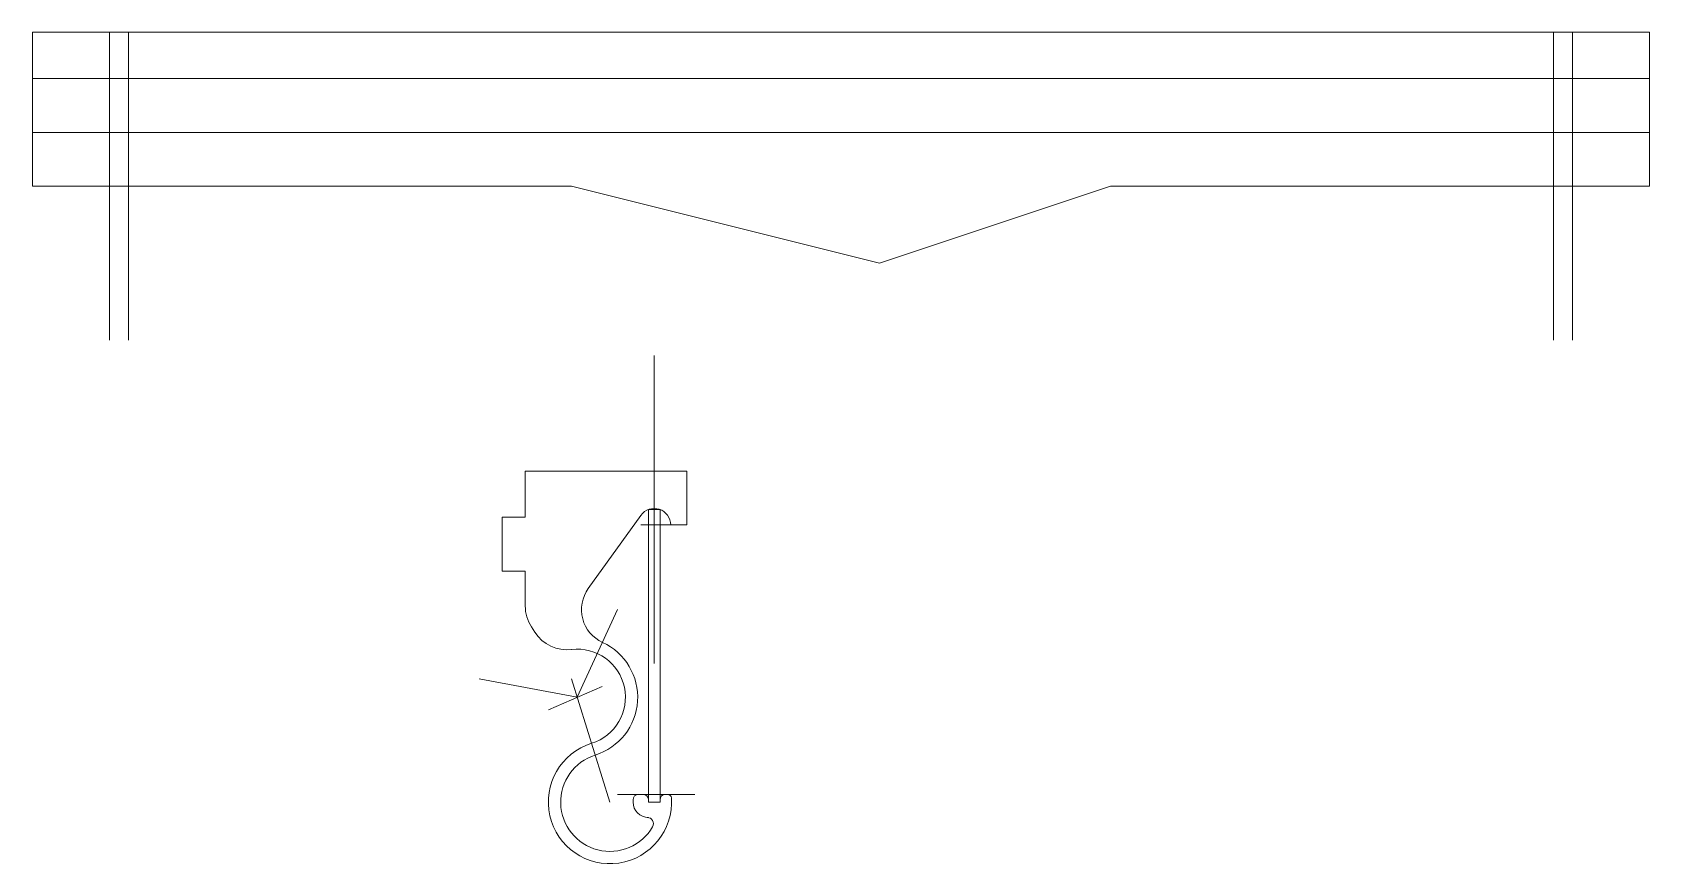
# Model space of a CAD drawing. Header units: millimetres. Extents: x 0 to 210, y 2 to 110.
import ezdxf

# ---------------------------------------------------------------- set-up
doc = ezdxf.new("R2010")
doc.units = ezdxf.units.MM
doc.layers.get('0').update_dxf_attribs({"linetype": 'CONTINUOUS', "lineweight": 0, "true_color": 0x000000})
doc.layers.add('constr', color=1, linetype='CONTINUOUS', lineweight=0, true_color=0xff0000)
doc.layers.add('skeleton', color=5, linetype='CONTINUOUS', lineweight=0, true_color=0x0000ff)

msp = doc.modelspace()

# ---------------------------------------------------------------- linework, layer by layer
for p, q in [((0, 110), (210, 110)), ((0, 90), (0, 110)), ((210, 110), (210, 90)), ((10, 104), (12.5, 104)), ((10, 97), (10, 104)), ((12.5, 104), (12.5, 97)), ((197.5, 104), (200, 104)), ((197.5, 97), (197.5, 104)), ((200, 104), (200, 97)), ((12.5, 97), (10, 97)), ((200, 97), (197.5, 97)), ((0, 90), (70, 90)), ((70, 90), (110, 80)), ((110, 80), (140, 90)), ((140, 90), (210, 90)), ((85, 53), (64, 53)), ((64, 53), (64, 47)), ((85, 46), (85, 53)), ((64, 47), (61, 47)), ((61, 47), (61, 40)), ((79.01, 47.25), (72.19, 37.74)), ((82.89, 46), (85, 46)), ((61, 40), (64, 40)), ((64, 40), (64, 35.48)), ((64.81, 32.76), (65.26, 32.06)), ((78.7, 11), (79.3, 11)), ((82.2, 11), (82.48, 11)), ((78, 10.3), (78, 10)), ((80, 10.3), (80, 10)), ((80, 10), (81.5, 10)), ((81.5, 10.3), (81.5, 10)), ((80, 8), (79.85, 8))]:
    msp.add_line(p, q)
for centre, radius, start, end in [((80.75, 46), 2.14, 0, 144.3183), ((76, 35), 4.69, 144.3183, 245.2525), ((69, 35.48), 5, 180, 212.9933), ((69.45, 34.79), 5, 212.9933, 276.6187), ((70.75, 23.61), 6.26, 287.354, 96.6187), ((70.75, 23.61), 7.85, 287.354, 65.2525), ((75, 10), 8, 107.354, 3.8226), ((75, 10), 6.4, 107.354, 330.0184), ((78.7, 10.3), 0.7, 90, 180), ((79.3, 10.3), 0.7, 0, 90), ((82.2, 10.3), 0.7, 90, 180), ((82.48, 10.5), 0.5, 3.8226, 90), ((80, 10), 2, 180, 270), ((79.85, 7.2), 0.8, 330.0184, 90)]:
    msp.add_arc(centre, radius, start, end)
at = {"layer": 'constr'}
for p, q in [((80.75, 68), (80.75, 28)), ((79, 46), (83, 46)), ((76, 35), (70.75, 23.61)), ((70.75, 23.61), (58, 26)), ((75, 10), (70, 26)), ((74, 25), (67, 22)), ((86, 11), (76, 11))]:
    msp.add_line(p, q, dxfattribs=at)
at = {"layer": 'skeleton'}
for p, q in [((10, 70), (10, 110)), ((12.5, 70), (12.5, 110)), ((197.5, 110), (197.5, 70)), ((200, 110), (200, 70)), ((0, 104), (210, 104)), ((0, 97), (210, 97)), ((80, 48), (80, 10)), ((81.5, 48), (80, 48)), ((81.5, 48), (81.5, 10)), ((81.5, 10), (80, 10))]:
    msp.add_line(p, q, dxfattribs=at)

doc.saveas('drawing.dxf')
